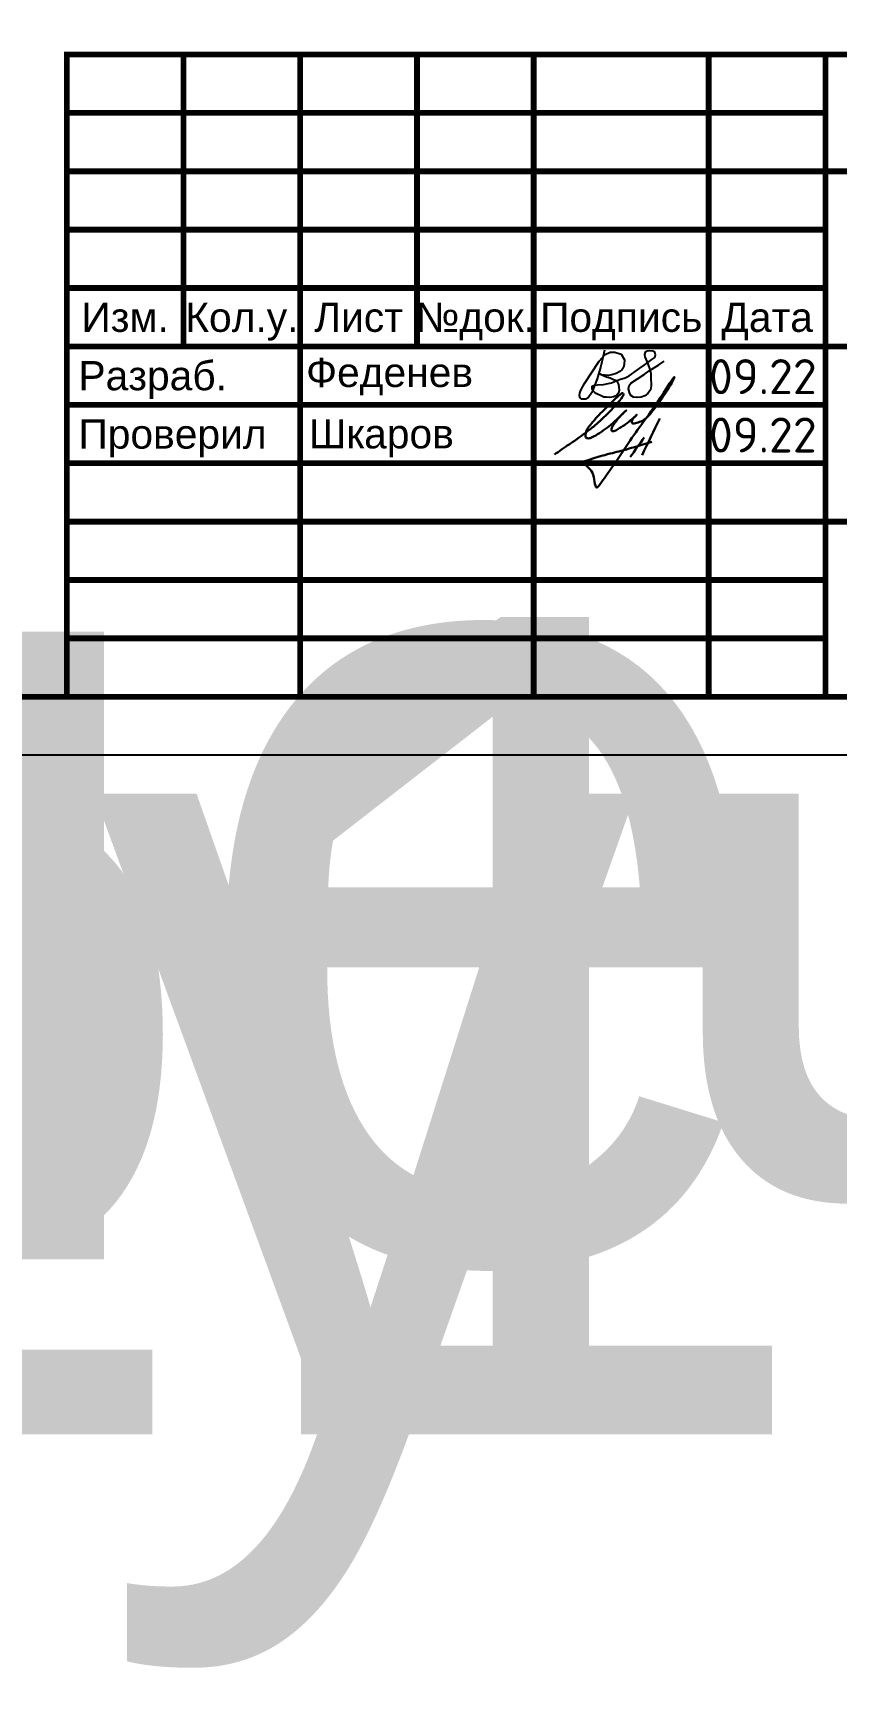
# Model space of a CAD drawing. Header units: millimetres. Extents: x 1990 to 8783, y 397 to 3825.
# Drawn here: x 4999.3 to 5068.1, y 1095.1 to 1236.2 of the extents above; entities that cross this region are included whole.
import ezdxf
from ezdxf.enums import TextEntityAlignment as Align

# ---------------------------------------------------------------- set-up
doc = ezdxf.new("R2018")
doc.units = ezdxf.units.MM
doc.layers.add('Размерный', color=4, linetype='Continuous', lineweight=30)
doc.layers.add('Размеры на чертеже', color=250, linetype='Continuous', lineweight=25)
doc.layers.add('рамка', color=7, linetype='Continuous')
doc.styles.add('-ISOCPEUR-', font='isocpeur.ttf')
doc.styles.get("Standard").update_dxf_attribs({"font": 'arial.ttf'})

# ---------------------------------------------------------------- blocks, each defined once
blk = doc.blocks.new('*U369')
blk.add_attdef('РАЗРАБОТАЛ', text='', height=2.5).set_placement((424.5, -264.22), align=Align.MIDDLE_LEFT)
at = {"flags": 8}
for tag, height, p in [('ДАТА', 2.5, (464.07, -264.4)), ('ЛИСТ', 3, (560.39, -271.92)), ('ЛИСТОВ', 3, (577.89, -271.92))]:
    blk.add_attdef(tag, text='', height=height, dxfattribs=at).set_placement(p, align=Align.MIDDLE_CENTER)
blk.add_attdef('ПРОВЕРИЛ', (424.75, -270.73), '', height=2.5)
at = {"lineweight": 30, "flags": 104}
for tag, p in [('ТЕПЛОВЫЕ_СЕТИ', (504, -269.5)), ('ИМЯ_ЧЕРТЕЖА', (504, -284.5))]:
    blk.add_attdef(tag, text='', height=3, dxfattribs=at).set_placement(p, align=Align.MIDDLE_CENTER)
at = {"style": '-ISOCPEUR-', "flags": 8}
blk.add_attdef('ФОРМАТ', text='', height=3, dxfattribs=at).set_placement((554.97, -294.75), align=Align.MIDDLE_CENTER)
blk = doc.blocks.new('*U368')
blk.add_lwpolyline([(0, 0), (420, 0), (420, -297), (0, -297)], close=True)
at = {"const_width": 0.5}
blk.add_lwpolyline([(20, -5), (415, -5), (415, -292), (20, -292)], close=True, dxfattribs=at)
for points in [[(230, -292), (230, -237), (415, -237)], [(240, -237), (240, -262)], [(250, -237), (250, -292)], [(260, -237), (260, -262)], [(270, -237), (270, -292)], [(285, -237), (285, -292)], [(295, -237), (295, -292)], [(230, -242), (295, -242)], [(230, -247), (295, -247)], [(295, -247), (415, -247)], [(230, -252), (295, -252)], [(230, -257), (295, -257)], [(230, -262), (415, -262)], [(230, -267), (295, -267)], [(230, -272), (295, -272)], [(230, -277), (295, -277)], [(295, -277), (415, -277)], [(230, -282), (295, -282)], [(230, -287), (295, -287)]]:
    blk.add_lwpolyline(points, dxfattribs=at)
for s, p in [('Изм.', (235, -259.5)), ('Кол.у.', (245, -259.5)), ('Лист', (255, -259.5)), ('№док.', (265, -259.5)), ('Подпись', (277.5, -259.5)), ('Дата', (290, -259.5))]:
    blk.add_text(s, height=2.5).set_placement(p, align=Align.MIDDLE_CENTER)
for s, p in [('Разраб.', (231, -264.5)), ('Проверил', (231, -269.5))]:
    blk.add_text(s, height=2.5).set_placement(p, align=Align.MIDDLE_LEFT)
blk.add_attdef('РАЗРАБОТАЛ', text='', height=2.5).set_placement((250.5, -264.22), align=Align.MIDDLE_LEFT)
at = {"flags": 8}
for tag, height, p in [('ДАТА', 2.5, (290.07, -264.4)), ('ЛИСТ', 3, (386.39, -271.92)), ('ЛИСТОВ', 3, (403.89, -271.92))]:
    blk.add_attdef(tag, text='', height=height, dxfattribs=at).set_placement(p, align=Align.MIDDLE_CENTER)
blk.add_attdef('ПРОВЕРИЛ', (250.75, -270.73), '', height=2.5)
at = {"lineweight": 30, "flags": 104}
for tag, p in [('ТЕПЛОВЫЕ_СЕТИ', (330, -269.5)), ('ИМЯ_ЧЕРТЕЖА', (330, -284.5))]:
    blk.add_attdef(tag, text='', height=3, dxfattribs=at).set_placement(p, align=Align.MIDDLE_CENTER)
at = {"style": '-ISOCPEUR-', "flags": 8}
blk.add_attdef('ФОРМАТ', text='', height=3, dxfattribs=at).set_placement((380.97, -294.75), align=Align.MIDDLE_CENTER)
blk = doc.blocks.new('подпись')
at = {"lineweight": 30}
for points in [[(-0.82, -1.23), (-0.21, -0.8), (0.43, -0.36), (0.86, -0.08), (1.32, 0.25), (2, 0.77), (2.8, 1.4), (3.27, 1.83), (3.84, 2.36), (4.46, 3.07), (5.01, 3.73), (5.08, 3.95), (5.01, 4.03), (4.91, 4), (4.76, 3.88), (4.33, 3.49), (3.4, 2.58), (2.34, 1.43), (1.83, 0.48), (1.87, 0.23), (1.99, 0.16), (2.17, 0.16), (2.41, 0.25), (3.02, 0.6), (3.71, 1.09), (4.34, 1.62), (5.32, 2.55), (4.75, 1.98), (4.27, 1.36), (4.08, 1.05), (4.07, 0.85), (4.11, 0.78), (4.25, 0.78), (4.42, 0.84), (4.78, 1.05), (5.16, 1.3), (5.47, 1.51), (5.72, 1.73), (6.05, 1.99), (6.23, 2.18), (5.94, 1.88), (5.8, 1.63), (5.8, 1.5), (5.89, 1.44), (6.13, 1.46), (6.57, 1.6), (6.9, 1.79), (7.5, 2.39), (8.04, 3.08), (8.61, 3.92), (9.15, 4.76), (9.43, 5.33), (8, 3.26), (6.29, 0.88), (3.58, -3.07), (3.05, -3.8), (2.85, -4.05), (2.49, -2.98), (2.12, -2.39), (1.3, -1.96), (1.02, -2.03), (2.91, -1.44), (4.7, -0.96), (7.51, -0.15)], [(8.19, 1.85), (6.68, -1.27)], [(6.86, 0.23), (5.67, -1.43)]]:
    blk.add_spline(points, degree=3, dxfattribs=at)
blk = doc.blocks.new('Подпись Леха')
at = {"layer": 'рамка'}
blk.add_blockref('подпись', (2.7, 0.11), dxfattribs=at)

msp = doc.modelspace()

# ---------------------------------------------------------------- linework, layer by layer
msp.add_lwpolyline([(5048.223, 1209.041), (5048.123, 1208.52), (5047.914, 1207.663), (5047.598, 1206.582), (5047.134, 1205.421), (5046.815, 1204.95), (5046.621, 1204.851), (5046.428, 1204.827), (5046.239, 1204.851), (5046.142, 1204.962), (5046.093, 1205.146), (5046.098, 1205.354), (5046.195, 1205.616), (5046.498, 1206.175), (5047.772, 1208.09), (5048.269, 1208.663), (5048.719, 1208.857), (5049.099, 1208.85), (5049.665, 1208.687), (5049.929, 1208.214), (5049.906, 1207.826), (5049.848, 1207.563), (5049.732, 1207.379), (5049.528, 1207.195), (5049.217, 1207.039), (5048.858, 1206.937), (5048.548, 1206.879), (5048.281, 1206.889), (5048.024, 1206.898), (5047.786, 1207.01), (5047.728, 1207.027), (5047.984, 1206.917), (5048.191, 1206.828), (5048.383, 1206.76), (5048.703, 1206.668), (5048.929, 1206.562), (5049.138, 1206.462), (5049.276, 1206.367), (5049.428, 1206.096), (5049.451, 1205.846), (5049.474, 1205.598), (5049.42, 1205.354), (5049.224, 1205.135), (5048.982, 1205.026), (5048.685, 1204.995), (5048.396, 1205.011), (5048.153, 1205.024), (5047.927, 1205.128), (5047.689, 1205.238), (5047.506, 1205.322), (5047.396, 1205.424), (5047.258, 1205.553), (5047.173, 1205.764), (5047.178, 1205.955), (5047.291, 1206.018), (5047.623, 1206.053), (5048.124, 1206.104), (5048.532, 1206.189), (5048.825, 1206.251), (5049.075, 1206.36), (5049.51, 1206.517), (5049.984, 1206.678), (5050.346, 1206.849), (5050.547, 1206.991), (5050.845, 1207.202), (5051.244, 1207.484), (5051.627, 1207.756), (5051.925, 1207.966), (5052.289, 1208.224), (5052.543, 1208.404), (5052.596, 1208.648), (5052.541, 1208.852), (5052.369, 1208.961), (5052.119, 1208.977), (5051.869, 1208.945), (5051.717, 1208.852), (5051.663, 1208.671), (5051.693, 1208.471), (5051.766, 1208.251), (5051.942, 1207.855), (5052.133, 1207.307), (5052.182, 1207.043), (5052.197, 1206.725), (5052.213, 1205.988), (5052.166, 1205.651), (5051.923, 1205.33), (5051.68, 1205.118), (5051.367, 1205.024), (5051.022, 1204.978), (5050.716, 1205.017), (5050.481, 1205.166), (5050.356, 1205.424), (5050.285, 1205.722), (5050.324, 1206.004), (5050.489, 1206.223), (5051.633, 1206.959), (5052.064, 1207.265), (5052.872, 1207.79), (5053.346, 1208.098)])

# ---------------------------------------------------------------- block references
msp.add_blockref('Подпись Леха', (5042.063, 1201.217))
at = {"layer": 'Размеры на чертеже', "lineweight": 90}
ref = msp.add_blockref('*U369', (3508.029, 1471.816), dxfattribs=at)
lines = msp.add_mtext('Продольный профиль участка тепловой сети', dxfattribs={"layer": '0', "insert": (4012.029, 1187.316), "char_height": 70, "attachment_point": 1})
ref.add_attrib('ИМЯ_ЧЕРТЕЖА', '', (4012.029, 1187.316), dxfattribs={"flags": 104}).embed_mtext(lines)
ref = msp.add_blockref('*U369', (4124.236, 1470.682), dxfattribs=at)
lines = msp.add_mtext('Ковер №1 (М 1:25)', dxfattribs={"layer": '0', "insert": (4628.236, 1186.182), "char_height": 70, "attachment_point": 1})
ref.add_attrib('ИМЯ_ЧЕРТЕЖА', '', (4628.236, 1186.182), dxfattribs={"flags": 104}).embed_mtext(lines)
lines = msp.add_mtext('Тепловые сети', dxfattribs={"layer": '0', "insert": (4628.236, 1201.182), "char_height": 70, "attachment_point": 1})
ref.add_attrib('ТЕПЛОВЫЕ_СЕТИ', '', (4628.236, 1201.182), dxfattribs={"flags": 104}).embed_mtext(lines)
ref = msp.add_blockref('*U368', (4772.155, 1471.353), dxfattribs=at)
ref.add_attrib('РАЗРАБОТАЛ', 'Феденев', dxfattribs={"layer": '0', "height": 2.5}).set_placement((5022.656, 1207.129), align=Align.MIDDLE_LEFT)
ref.add_attrib('ПРОВЕРИЛ', 'Шкаров', (5022.904, 1200.623), dxfattribs={"layer": '0', "height": 2.5})

# ---------------------------------------------------------------- texts
at = {"layer": 'Размерный', "color": 0, "style": '-ISOCPEUR-'}
for p in [(5057.163, 1205.27), (5057.163, 1200.27)]:
    msp.add_text('09.22', height=3, dxfattribs=at).set_placement(p)

doc.saveas('drawing.dxf')
